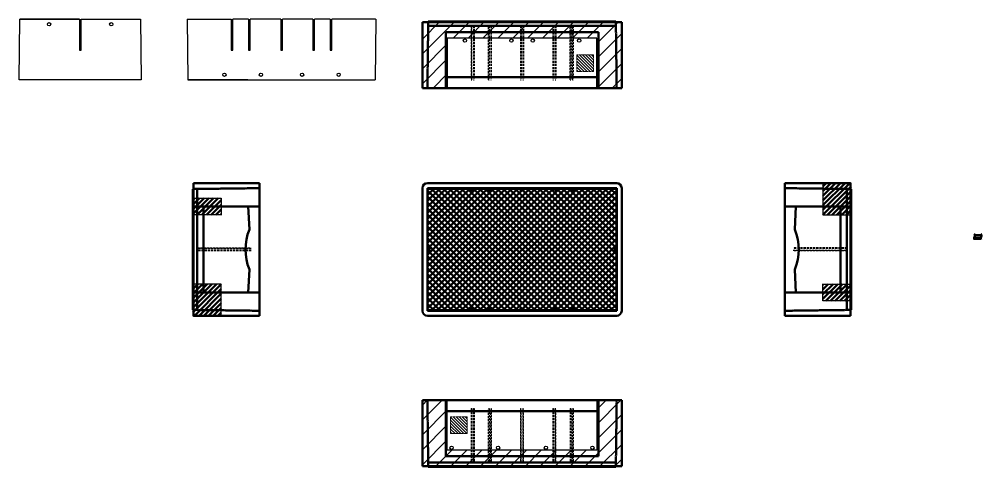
# Model space of a CAD drawing. Header units: millimetres. Extents: x -976 to 1922, y 89 to 4963.
# Drawn here: x -976 to 1922, y 3616 to 4963 of the extents above; entities that cross this region are included whole.
import ezdxf

# ---------------------------------------------------------------- set-up
doc = ezdxf.new("R2010")
doc.units = ezdxf.units.MM
for name, pattern in [('AM_ISO02W050', [7.5, 6, -1.5]), ('AM_ISO09W050', [22.5, 12, -1.5, 3, -1.5, 3, -1.5]), ('HIDDEN', [9.525, 6.35, -3.175])]:
    doc.linetypes.add(name, pattern=pattern)
for name, color, linetype, lineweight in [('Cont 2.5', 7, 'Continuous', 50), ('Cont 3.5', 40, 'Continuous', 25), ('Hidden', 9, 'AM_ISO02W050', 25), ('Phantom', 8, 'AM_ISO09W050', 25)]:
    doc.layers.add(name, color=color, linetype=linetype, lineweight=lineweight)

msp = doc.modelspace()

# ---------------------------------------------------------------- hatches: boundary and pattern name
at = {"lineweight": 50}
h = msp.add_hatch(dxfattribs=at)
h.set_pattern_fill('ANSI37', color=8, scale=4, style=0)
h.set_pattern_definition([(45, (0, 3497.262), (-8.98026, 8.98026), []), (135, (0, 3497.262), (-8.98026, -8.98026), [])])
h.paths.add_polyline_path([(820.7, 4087.6), (820.7, 4451.6), (255.7, 4451.6), (255.7, 4087.6), (538.2, 4087.6)])
at = {"layer": 'Cont 3.5'}
h = msp.add_hatch(dxfattribs=at)
h.set_pattern_fill('ANSI31', color=256, scale=10, style=0)
h.set_pattern_definition([(45, (0, 3497.262), (-22.45064, 22.45064), [])])
h.paths.add_polyline_path([(313.2, 4755.5), (238.2, 4755.5), (238.2, 4953.5), (255.7, 4953.5), (255.7, 4955.5), (820.7, 4955.5), (820.7, 4953.5), (838.2, 4953.5), (838.2, 4755.5), (763.2, 4755.5), (763.2, 4905.5), (313.2, 4905.5)])
at = {"layer": 'Cont 3.5', "lineweight": 50}
h = msp.add_hatch(dxfattribs=at)
h.set_pattern_fill('_U', color=256, scale=10, angle=45, style=0, pattern_type=0)
h.set_pattern_definition([(225, (966.42, 5041.89), (7.07107, -7.07107), [])])
h.paths.add_polyline_path([(1529.4, 4469.1), (1444.4, 4469.1), (1444.4, 4374.1), (1529.4, 4374.1)])
h = msp.add_hatch(dxfattribs=at)
h.set_pattern_fill('_U', color=256, scale=10, angle=45, style=0, pattern_type=0)
h.set_pattern_definition([(45, (110, 3496.262), (-7.07107, 7.07107), [])])
h.paths.add_polyline_path([(-367.9, 4424.1), (-452.9, 4424.1), (-452.9, 4374.1), (-367.9, 4374.1)])
h = msp.add_hatch(dxfattribs=at)
h.set_pattern_fill('_U', color=256, scale=10, angle=45, style=0, pattern_type=0)
h.set_pattern_definition([(45, (110, 3497.262), (-7.07107, 7.07107), [])])
h.paths.add_polyline_path([(-452.9, 4070.1), (-367.9, 4070.1), (-367.9, 4165.1), (-452.9, 4165.1)])
h = msp.add_hatch(dxfattribs=at)
h.set_pattern_fill('_U', color=256, scale=10, angle=45, style=0, pattern_type=0)
h.set_pattern_definition([(225, (966.42, 5042.89), (7.07107, -7.07107), [])])
h.paths.add_polyline_path([(1444.4, 4115.1), (1529.4, 4115.1), (1529.4, 4165.1), (1444.4, 4165.1)])
at = {"layer": 'Cont 3.5'}
h = msp.add_hatch(dxfattribs=at)
h.set_pattern_fill('ANSI31', color=256, scale=10, style=0)
h.set_pattern_definition([(45, (0, 3563.262), (-22.4506, 22.4506), [])])
h.paths.add_polyline_path([(313.2, 3815.6), (238.2, 3815.6), (238.2, 3617.6), (255.7, 3617.6), (255.7, 3615.6), (820.7, 3615.6), (820.7, 3617.6), (838.2, 3617.6), (838.2, 3815.6), (763.2, 3815.6), (763.2, 3665.6), (313.2, 3665.6)])
at = {"layer": 'Phantom', "lineweight": 0}
h = msp.add_hatch(dxfattribs=at)
h.set_pattern_fill('ANSI31', color=256, scale=2, style=0)
h.set_pattern_definition([(135, (1453.42, 4652.155), (4.49013, 4.49013), [])])
h.paths.add_polyline_path([(753.2, 4805.5), (753.2, 4855.5), (703.2, 4855.5), (703.2, 4805.5)])
h = msp.add_hatch(dxfattribs=at)
h.set_pattern_fill('ANSI31', color=256, scale=2, style=0)
h.set_pattern_definition([(135, (1073.42, 3562.2616), (4.49013, 4.49013), [])])
h.paths.add_polyline_path([(373.2, 3715.6), (373.2, 3765.6), (323.2, 3765.6), (323.2, 3715.6)])

# ---------------------------------------------------------------- linework, layer by layer
for p, q in [((-975.9, 4780.5), (-973.9, 4962.5)), ((-973.9, 4962.5), (-794.9, 4962.5)), ((-789.9, 4962.5), (-610.9, 4962.5)), ((-610.9, 4962.5), (-608.9, 4780.5)), ((-470, 4962.5), (-468, 4780.5)), ((-470, 4962.5), (-337.5, 4962.5)), ((98, 4962.5), (96, 4780.5)), ((96.5, 4962.5), (98, 4962.5)), ((-608.9, 4780.5), (-975.9, 4780.5)), ((-468, 4780.5), (96, 4780.5)), ((-287.5, 4780.5), (-466.5, 4780.5))]:
    msp.add_line(p, q)
at = {"linetype": 'HIDDEN'}
for p, q in [((384.7, 4942.5), (384.7, 4780.5)), ((386.7, 4780.5), (386.7, 4942.5)), ((391.7, 4942.5), (391.7, 4780.5)), ((393.7, 4942.5), (393.7, 4780.5)), ((436.7, 4780.5), (436.7, 4942.5)), ((438.7, 4942.5), (438.7, 4780.5)), ((443.7, 4942.5), (443.7, 4780.5)), ((445.7, 4942.5), (445.7, 4780.5)), ((533.7, 4942.5), (533.7, 4780.5)), ((535.7, 4942.5), (535.7, 4780.5)), ((540.7, 4942.5), (540.7, 4780.5)), ((542.7, 4942.5), (542.7, 4780.5)), ((630.7, 4942.5), (630.7, 4780.5)), ((632.7, 4942.5), (632.7, 4780.5)), ((637.7, 4942.5), (637.7, 4780.5)), ((639.7, 4942.5), (639.7, 4780.5)), ((682.7, 4780.5), (682.7, 4942.5)), ((684.7, 4942.5), (684.7, 4780.5)), ((689.7, 4780.5), (689.7, 4942.5)), ((691.7, 4942.5), (691.7, 4780.5)), ((384.7, 4780.5), (386.7, 4780.5)), ((391.7, 4780.5), (393.7, 4780.5)), ((436.7, 4780.5), (438.7, 4780.5)), ((443.7, 4780.5), (445.7, 4780.5)), ((533.7, 4780.5), (535.7, 4780.5)), ((540.7, 4780.5), (542.7, 4780.5)), ((630.7, 4780.5), (632.7, 4780.5)), ((637.7, 4780.5), (639.7, 4780.5)), ((682.7, 4780.5), (684.7, 4780.5)), ((689.7, 4780.5), (691.7, 4780.5)), ((-439.9, 4274.1), (-277.9, 4274.1)), ((-277.9, 4272.1), (-439.9, 4272.1)), ((-277.9, 4267.1), (-439.9, 4267.1)), ((-277.9, 4265.1), (-439.9, 4265.1)), ((1516.4, 4274.1), (1354.4, 4274.1)), ((1516.4, 4272.1), (1354.4, 4272.1)), ((1354.4, 4267.1), (1516.4, 4267.1)), ((1516.4, 4265.1), (1354.4, 4265.1)), ((384.7, 3790.6), (384.7, 3628.6)), ((384.7, 3790.6), (386.7, 3790.6)), ((386.7, 3790.6), (386.7, 3628.6)), ((391.7, 3790.6), (391.7, 3628.6)), ((391.7, 3790.6), (393.7, 3790.6)), ((393.7, 3790.6), (393.7, 3628.6)), ((436.7, 3628.6), (436.7, 3790.6)), ((436.7, 3790.6), (438.7, 3790.6)), ((438.7, 3790.6), (438.7, 3628.6)), ((443.7, 3628.6), (443.7, 3790.6)), ((443.7, 3790.6), (445.7, 3790.6)), ((445.7, 3790.6), (445.7, 3628.6)), ((533.7, 3790.6), (533.7, 3628.6)), ((533.7, 3790.6), (535.7, 3790.6)), ((535.7, 3628.6), (535.7, 3790.6)), ((540.7, 3790.6), (540.7, 3628.6)), ((540.7, 3790.6), (542.7, 3790.6)), ((542.7, 3628.6), (542.7, 3790.6)), ((630.7, 3790.6), (630.7, 3628.6)), ((630.7, 3790.6), (632.7, 3790.6)), ((632.7, 3790.6), (632.7, 3628.6)), ((637.7, 3790.6), (637.7, 3628.6)), ((637.7, 3790.6), (639.7, 3790.6)), ((639.7, 3628.6), (639.7, 3790.6)), ((682.7, 3790.6), (682.7, 3628.6)), ((682.7, 3790.6), (684.7, 3790.6)), ((684.7, 3790.6), (684.7, 3628.6)), ((689.7, 3628.6), (689.7, 3790.6)), ((689.7, 3790.6), (691.7, 3790.6)), ((691.7, 3790.6), (691.7, 3628.6))]:
    msp.add_line(p, q, dxfattribs=at)
for points in [[(-794.9, 4962.5), (-973.9, 4962.5)], [(-794.9, 4962.5), (-794.9, 4869.5), (-789.9, 4869.5), (-789.9, 4962.5)], [(-337.5, 4962.5), (-337.5, 4869.5), (-332.5, 4869.5), (-332.5, 4962.5)], [(-285.5, 4962.5), (-332.5, 4962.5)], [(-285.5, 4962.5), (-285.5, 4869.5), (-280.5, 4869.5), (-280.5, 4962.5)], [(-188.5, 4962.5), (-280.5, 4962.5)], [(-188.5, 4962.5), (-188.5, 4869.5), (-183.5, 4869.5), (-183.5, 4962.5)], [(-91.5, 4962.5), (-183.5, 4962.5)], [(-91.5, 4962.5), (-91.5, 4869.5), (-86.5, 4869.5), (-86.5, 4962.5)], [(-39.5, 4962.5), (-86.5, 4962.5)], [(-39.5, 4962.5), (-39.5, 4869.5), (-34.5, 4869.5), (-34.5, 4962.5)], [(96.5, 4962.5), (-34.5, 4962.5)], [(-466.5, 4780.5), (-287, 4780.5)]]:
    msp.add_lwpolyline(points)
msp.add_lwpolyline([(255.7, 4451.6), (820.7, 4451.6), (820.7, 4087.6), (255.7, 4087.6)], close=True)
for centre in [(-885.9, 4947.5), (-698.9, 4947.5), (366.2, 4898.5), (506.2, 4898.5), (570.2, 4898.5), (710.2, 4898.5), (-358, 4795.5), (-248, 4795.5), (-124, 4795.5), (-14, 4795.5), (326.2, 3672.6), (466.2, 3672.6), (610.2, 3672.6), (750.2, 3672.6)]:
    msp.add_circle(centre, 5)
at = {"layer": 'Cont 2.5'}
for p, q in [((238.2, 4755.5), (238.2, 4953.5)), ((238.2, 4953.5), (838.2, 4953.5)), ((255.7, 4955.5), (820.7, 4955.5)), ((255.7, 4955.5), (255.7, 4953.5)), ((820.7, 4955.5), (820.7, 4953.5)), ((838.2, 4755.5), (838.2, 4953.5)), ((308.2, 4923.5), (768.2, 4923.5)), ((308.2, 4755.5), (308.2, 4923.5)), ((768.2, 4755.5), (768.2, 4923.5)), ((308.2, 4788.5), (768.2, 4788.5)), ((238.2, 4755.5), (838.2, 4755.5)), ((-252.9, 4469.1), (-450.9, 4469.1)), ((-450.9, 4469.1), (-450.9, 4070.1)), ((-252.9, 4469.1), (-252.9, 4070.1)), ((253.2, 4469.1), (823.2, 4469.1)), ((1329.4, 4070.1), (1329.4, 4469.1)), ((1329.4, 4469.1), (1527.4, 4469.1)), ((1527.4, 4070.1), (1527.4, 4469.1)), ((-452.9, 4451.6), (-450.9, 4451.6)), ((-452.9, 4451.6), (-452.9, 4087.6)), ((238.2, 4085.1), (238.2, 4454.1)), ((253.2, 4085.1), (253.2, 4454.1)), ((823.2, 4454.1), (253.2, 4454.1)), ((823.2, 4085.1), (823.2, 4454.1)), ((838.2, 4085.1), (838.2, 4454.1)), ((1529.4, 4451.6), (1527.4, 4451.6)), ((1529.4, 4087.6), (1529.4, 4451.6)), ((-252.9, 4399.1), (-450.9, 4399.1)), ((-420.9, 4140.1), (-420.9, 4399.1)), ((-286.3, 4399.1), (-282.9, 4329.6)), ((1329.4, 4399.1), (1527.4, 4399.1)), ((1362.7, 4399.1), (1359.4, 4329.6)), ((1497.4, 4399.1), (1497.4, 4140.1)), ((1899.4, 4305.1), (1919.4, 4305.1)), ((1899.7, 4302.1), (1919.7, 4302.1)), ((1901.5, 4313.1), (1921.5, 4313.1)), ((-286.3, 4140.1), (-282.9, 4209.6)), ((1362.7, 4140.1), (1359.4, 4209.6)), ((-252.9, 4140.1), (-450.9, 4140.1)), ((1329.4, 4140.1), (1527.4, 4140.1)), ((-452.9, 4087.6), (-450.9, 4087.6)), ((1529.4, 4087.6), (1527.4, 4087.6)), ((-252.9, 4070.1), (-450.9, 4070.1)), ((823.2, 4085.1), (253.2, 4085.1)), ((823.2, 4070.1), (253.2, 4070.1)), ((1329.4, 4070.1), (1527.4, 4070.1)), ((238.2, 3815.6), (238.2, 3617.6)), ((238.2, 3815.6), (838.2, 3815.6)), ((308.2, 3815.6), (308.2, 3647.6)), ((768.2, 3815.6), (768.2, 3647.6)), ((838.2, 3815.6), (838.2, 3617.6)), ((308.2, 3782.6), (768.2, 3782.6)), ((308.2, 3647.6), (768.2, 3647.6)), ((238.2, 3617.6), (838.2, 3617.6)), ((255.7, 3615.6), (255.7, 3617.6)), ((255.7, 3615.6), (820.7, 3615.6)), ((820.7, 3615.6), (820.7, 3617.6))]:
    msp.add_line(p, q, dxfattribs=at)
for points in [[(384.7, 4446.6), (386.7, 4446.6), (386.7, 4451.6), (384.7, 4451.6)], [(391.7, 4446.6), (393.7, 4446.6), (393.7, 4451.6), (391.7, 4451.6)], [(436.7, 4446.6), (438.7, 4446.6), (438.7, 4451.6), (436.7, 4451.6)], [(443.7, 4446.6), (445.7, 4446.6), (445.7, 4451.6), (443.7, 4451.6)], [(533.7, 4446.6), (535.7, 4446.6), (535.7, 4451.6), (533.7, 4451.6)], [(540.7, 4446.6), (542.7, 4446.6), (542.7, 4451.6), (540.7, 4451.6)], [(630.7, 4446.6), (632.7, 4446.6), (632.7, 4451.6), (630.7, 4451.6)], [(637.7, 4446.6), (639.7, 4446.6), (639.7, 4451.6), (637.7, 4451.6)], [(682.7, 4446.6), (684.7, 4446.6), (684.7, 4451.6), (682.7, 4451.6)], [(689.7, 4446.6), (691.7, 4446.6), (691.7, 4451.6), (689.7, 4451.6)], [(255.7, 4274.1), (255.7, 4272.1), (260.7, 4272.1), (260.7, 4274.1)], [(255.7, 4267.1), (255.7, 4265.1), (260.7, 4265.1), (260.7, 4267.1)], [(820.7, 4272.1), (820.7, 4274.1), (815.7, 4274.1), (815.7, 4272.1)], [(820.7, 4265.1), (820.7, 4267.1), (815.7, 4267.1), (815.7, 4265.1)], [(384.7, 4087.6), (386.7, 4087.6), (386.7, 4092.6), (384.7, 4092.6)], [(391.7, 4087.6), (393.7, 4087.6), (393.7, 4092.6), (391.7, 4092.6)], [(436.7, 4087.6), (438.7, 4087.6), (438.7, 4092.6), (436.7, 4092.6)], [(443.7, 4087.6), (445.7, 4087.6), (445.7, 4092.6), (443.7, 4092.6)], [(533.7, 4087.6), (535.7, 4087.6), (535.7, 4092.6), (533.7, 4092.6)], [(540.7, 4087.6), (542.7, 4087.6), (542.7, 4092.6), (540.7, 4092.6)], [(630.7, 4087.6), (632.7, 4087.6), (632.7, 4092.6), (630.7, 4092.6)], [(637.7, 4087.6), (639.7, 4087.6), (639.7, 4092.6), (637.7, 4092.6)], [(682.7, 4087.6), (684.7, 4087.6), (684.7, 4092.6), (682.7, 4092.6)], [(689.7, 4087.6), (691.7, 4087.6), (691.7, 4092.6), (689.7, 4092.6)]]:
    msp.add_lwpolyline(points, close=True, dxfattribs=at)
for centre, radius, start, end in [((253.2, 4454.1), 15, 90, 180), ((823.2, 4454.1), 15, 0, 90), ((-136.5, 4269.6), 158.3, 157.7244, 202.2756), ((1212.9, 4269.6), 158.3, 337.7244, 22.2756), ((253.2, 4085.1), 15, 180, 270), ((823.2, 4085.1), 15, 270, 0)]:
    msp.add_arc(centre, radius, start, end, dxfattribs=at)
for points in [[(1899.6, 4316.5), (1901.9, 4310), (1899.3, 4304.8), (1901.1, 4299.3)], [(1919.6, 4316.5), (1921.9, 4310), (1919.3, 4304.8), (1921.1, 4299.3)]]:
    msp.add_spline(points, degree=3, dxfattribs=at)
at = {"layer": 'Cont 3.5'}
for points in [[(313.2, 4755.5), (238.2, 4755.5), (238.2, 4953.5), (255.7, 4953.5), (255.7, 4955.5), (820.7, 4955.5), (820.7, 4953.5), (838.2, 4953.5), (838.2, 4755.5), (763.2, 4755.5), (763.2, 4905.5), (313.2, 4905.5), (313.2, 4755.5)], [(313.2, 3815.6), (238.2, 3815.6), (238.2, 3617.6), (255.7, 3617.6), (255.7, 3615.6), (820.7, 3615.6), (820.7, 3617.6), (838.2, 3617.6), (838.2, 3815.6), (763.2, 3815.6), (763.2, 3665.6), (313.2, 3665.6), (313.2, 3815.6)]]:
    msp.add_lwpolyline(points, dxfattribs=at)
for points in [[(1529.4, 4469.1), (1444.4, 4469.1), (1444.4, 4374.1), (1529.4, 4374.1)], [(-452.9, 4424.1), (-367.9, 4424.1), (-367.9, 4374.1), (-452.9, 4374.1)], [(-452.9, 4070.1), (-367.9, 4070.1), (-367.9, 4165.1), (-452.9, 4165.1)], [(1529.4, 4115.1), (1444.4, 4115.1), (1444.4, 4165.1), (1529.4, 4165.1)]]:
    msp.add_lwpolyline(points, close=True, dxfattribs=at)
at = {"layer": 'Hidden', "lineweight": 50, "ltscale": 0.5}
for p, q in [((253.2, 4755.5), (255.7, 4953.5)), ((255.6, 4942.5), (820.8, 4942.5)), ((823.2, 4755.5), (820.7, 4953.5)), ((-252.9, 4454.1), (-450.9, 4451.6)), ((-439.9, 4087.4), (-439.9, 4451.7)), ((1329.4, 4454.1), (1527.4, 4451.6)), ((1516.4, 4087.4), (1516.4, 4451.7)), ((-252.9, 4085.1), (-450.9, 4087.6)), ((1329.4, 4085.1), (1527.4, 4087.6)), ((253.2, 3815.6), (255.7, 3617.6)), ((823.2, 3815.6), (820.7, 3617.6)), ((255.6, 3628.6), (820.8, 3628.6))]:
    msp.add_line(p, q, dxfattribs=at)
at = {"layer": 'Hidden', "lineweight": 50, "ltscale": 0.25}
for p, q in [((361.2, 4454.1), (361.2, 4451.6)), ((371.2, 4454.1), (371.2, 4451.6)), ((501.2, 4454.1), (501.2, 4451.6)), ((511.2, 4454.1), (511.2, 4451.6)), ((565.2, 4454.1), (565.2, 4451.6)), ((575.2, 4454.1), (575.2, 4451.6)), ((705.2, 4454.1), (705.2, 4451.6)), ((715.2, 4454.1), (715.2, 4451.6)), ((253.2, 4358.1), (255.7, 4358.1)), ((253.2, 4348.1), (255.7, 4348.1)), ((820.7, 4318.1), (823.2, 4318.1)), ((820.7, 4308.1), (823.2, 4308.1)), ((820.7, 4231.1), (823.2, 4231.1)), ((820.7, 4221.1), (823.2, 4221.1)), ((253.2, 4191.1), (255.7, 4191.1)), ((253.2, 4181.1), (255.7, 4181.1)), ((321.2, 4085.1), (321.2, 4087.6)), ((331.2, 4085.1), (331.2, 4087.6)), ((461.2, 4085.1), (461.2, 4087.6)), ((471.2, 4085.1), (471.2, 4087.6)), ((605.2, 4085.1), (605.2, 4087.6)), ((615.2, 4085.1), (615.2, 4087.6)), ((745.2, 4085.1), (745.2, 4087.6)), ((755.2, 4085.1), (755.2, 4087.6))]:
    msp.add_line(p, q, dxfattribs=at)
at = {"layer": 'Phantom', "lineweight": 0}
for points in [[(753.2, 4855.5), (703.2, 4855.5), (703.2, 4805.5), (753.2, 4805.5)], [(373.2, 3765.6), (323.2, 3765.6), (323.2, 3715.6), (373.2, 3715.6)]]:
    msp.add_lwpolyline(points, close=True, dxfattribs=at)

doc.saveas('drawing.dxf')
